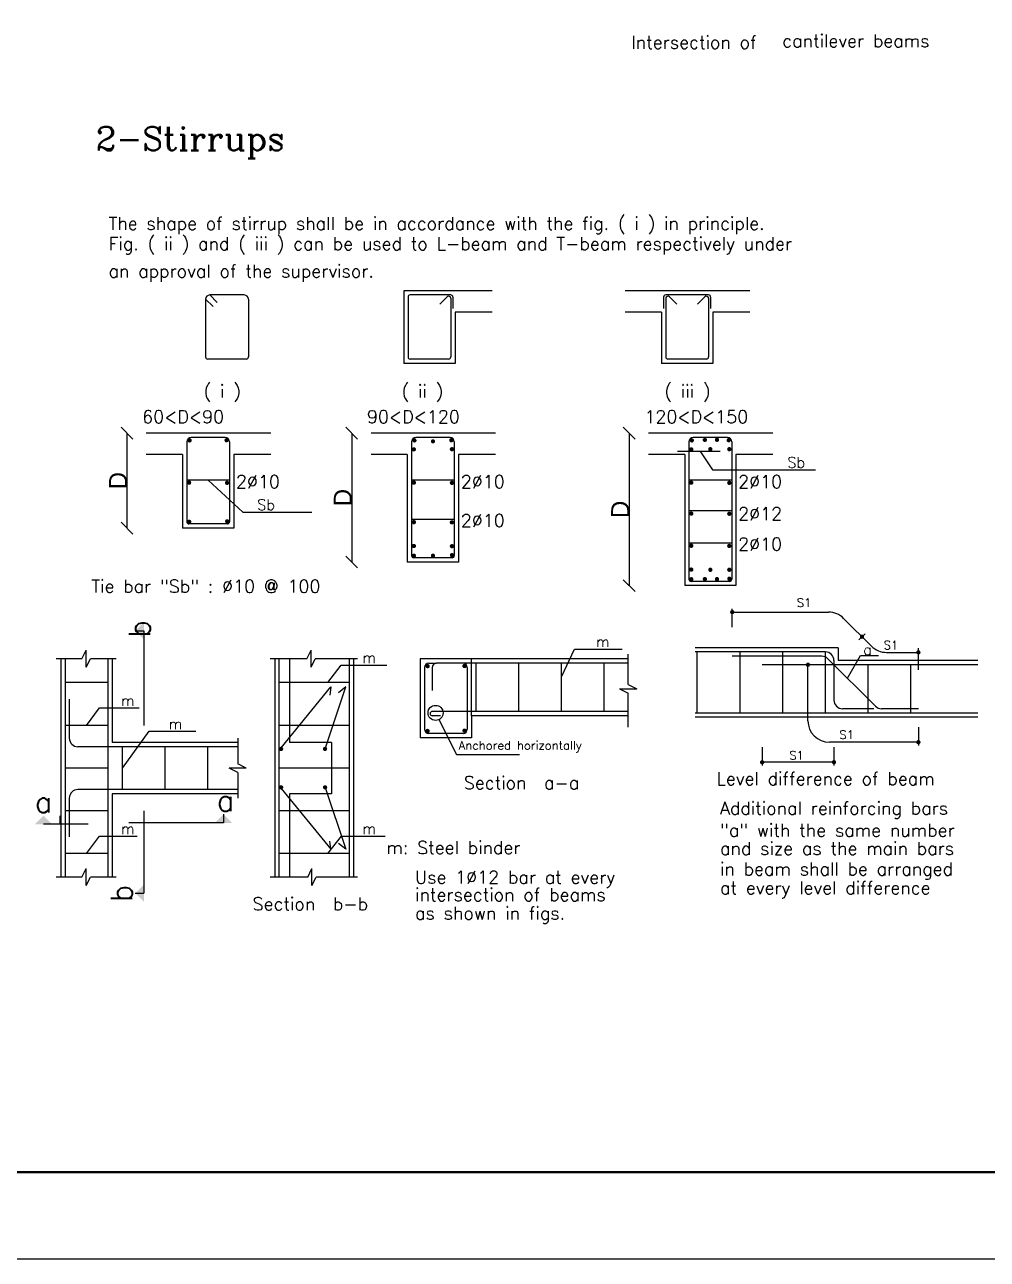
# Model space of a CAD drawing. Extents: x 166525 to 167198, y 178739 to 179747.
# Drawn here: x 167054.55 to 167067.93, y 179482.47 to 179499.63 of the extents above; entities that cross this region are included whole.
import ezdxf

# ---------------------------------------------------------------- set-up
doc = ezdxf.new("R2010")
doc.units = 0
doc.header["$MEASUREMENT"] = 0
doc.linetypes.add('AUSGEZOGEN', pattern=[0])
doc.linetypes.add('HIDDEN', pattern=[9.525, 6.35, -3.175])
doc.layers.get('0').update_dxf_attribs({"linetype": 'CONTINUOUS'})
doc.layers.get('DEFPOINTS').update_dxf_attribs({"linetype": 'CONTINUOUS'})
for name, color, linetype in [('1', 7, 'CONTINUOUS'), ('CL', 7, 'AUSGEZOGEN'), ('COVER', 7, 'CONTINUOUS'), ('DIM', 144, 'CONTINUOUS'), ('HATCH', 40, 'CONTINUOUS'), ('MHATCH', 8, 'CONTINUOUS'), ('Steel', 2, 'CONTINUOUS'), ('TEXT', 7, 'CONTINUOUS')]:
    doc.layers.add(name, color=color, linetype=linetype)
doc.layers.add('LINE', color=8, linetype='CONTINUOUS', lineweight=9)
doc.styles.add('ROMANC', font='romanc', dxfattribs={"height": 30})
doc.styles.add('ROMANS', font='romans.shx')
doc.dimstyles.new('mais 1-100 plan', dxfattribs={"dimtxt": 0.25, "dimasz": 0.1635, "dimexe": 0.18, "dimexo": 0.0625, "dimgap": 0, "dimtad": 1, "dimzin": 0, "dimdsep": 46, "dimtxsty": 'Standard', "dimblk": 'OBLIQUE', "dimcen": 0, "dimse1": 1, "dimse2": 1, "dimclrd": 8, "dimclrt": 4, "dimadec": 0, "dimazin": 0, "dimtfac": 1, "dimtix": 1, "dimtofl": 0, "dimtmove": 0, "dimatfit": 3, "dimldrblk": 'OBLIQUE', "dimfxl": 0.18, "dimtolj": 1, "dimtzin": 0, "dimarcsym": 0})

# ---------------------------------------------------------------- blocks, each defined once
blk = doc.blocks.new('_OBLIQUE')
at = {"color": 0, "linetype": 'ByBlock'}
blk.add_line((-0.5, -0.5), (0.5, 0.5), dxfattribs=at)
blk = doc.blocks.new('*D1442')
at = {"color": 8, "linetype": 'Continuous', "lineweight": -2, "transparency": 16777216}
blk.add_line((167059.095, 179493.956), (167059.095, 179492.164), dxfattribs=at)
at = {"layer": 'DEFPOINTS', "color": 0, "linetype": 'Continuous', "transparency": 16777216}
for p in [(167059.256, 179493.956), (167059.095, 179492.164), (167059.76, 179492.164)]:
    blk.add_point(p, dxfattribs=at)
at = {"color": 8, "linetype": 'Continuous', "lineweight": -2, "transparency": 16777216, "xscale": 0.1635000000000001, "yscale": 0.1635000000000001, "zscale": 0.1635000000000001}
for p, rotation in [((167059.095, 179493.956), 90), ((167059.095, 179492.164), 270)]:
    blk.add_blockref('_OBLIQUE', p, dxfattribs=dict(at, rotation=rotation))
at = {"color": 4, "linetype": 'Continuous', "transparency": 16777216, "insert": (167058.97, 179493.06), "char_height": 0.25, "attachment_point": 5, "rotation": 90}
blk.add_mtext('\\A1;{D}', dxfattribs=at)
blk = doc.blocks.new('*D1459')
at = {"color": 8, "linetype": 'Continuous', "lineweight": -2, "transparency": 16777216}
blk.add_line((167055.971, 179493.956), (167055.971, 179492.635), dxfattribs=at)
at = {"layer": 'DEFPOINTS', "color": 0, "linetype": 'Continuous', "transparency": 16777216}
for p in [(167056.132, 179493.956), (167055.971, 179492.635), (167056.635, 179492.635)]:
    blk.add_point(p, dxfattribs=at)
at = {"color": 8, "linetype": 'Continuous', "lineweight": -2, "transparency": 16777216, "xscale": 0.1635000000000001, "yscale": 0.1635000000000001, "zscale": 0.1635000000000001}
for p, rotation in [((167055.971, 179493.956), 90), ((167055.971, 179492.635), 270)]:
    blk.add_blockref('_OBLIQUE', p, dxfattribs=dict(at, rotation=rotation))
at = {"color": 4, "linetype": 'Continuous', "transparency": 16777216, "insert": (167055.846, 179493.295), "char_height": 0.25, "attachment_point": 5, "rotation": 90}
blk.add_mtext('\\A1;{D}', dxfattribs=at)
blk = doc.blocks.new('*D1495')
at = {"color": 8, "linetype": 'Continuous', "lineweight": -2, "transparency": 16777216}
blk.add_line((167062.951, 179493.956), (167062.951, 179491.836), dxfattribs=at)
at = {"layer": 'DEFPOINTS', "color": 0, "linetype": 'Continuous', "transparency": 16777216}
for p in [(167063.112, 179493.956), (167062.951, 179491.836), (167063.616, 179491.836)]:
    blk.add_point(p, dxfattribs=at)
at = {"color": 8, "linetype": 'Continuous', "lineweight": -2, "transparency": 16777216, "xscale": 0.1635000000000001, "yscale": 0.1635000000000001, "zscale": 0.1635000000000001}
for p, rotation in [((167062.951, 179493.956), 90), ((167062.951, 179491.836), 270)]:
    blk.add_blockref('_OBLIQUE', p, dxfattribs=dict(at, rotation=rotation))
at = {"color": 4, "linetype": 'Continuous', "transparency": 16777216, "insert": (167062.826, 179492.896), "char_height": 0.25, "attachment_point": 5, "rotation": 90}
blk.add_mtext('\\A1;{D}', dxfattribs=at)

msp = doc.modelspace()

# ---------------------------------------------------------------- linework, layer by layer
at = {"ltscale": 10}
for p, q in [((167056.08635, 179491.20789), (167056.20517, 179491.20789)), ((167056.20517, 179491.20789), (167056.20517, 179489.89323)), ((167056.20517, 179488.70504), (167056.20517, 179487.56222)), ((167057.31089, 179488.65763), (167057.31089, 179488.53881)), ((167055.42971, 179488.51942), (167054.81226, 179488.51942)), ((167055.03864, 179488.63824), (167055.03864, 179488.51942)), ((167057.31089, 179488.53881), (167055.99623, 179488.53881)), ((167056.08635, 179487.56222), (167056.20517, 179487.56222))]:
    msp.add_line(p, q, dxfattribs=at)
for points in [[(167056.08635, 179491.20789, 0, 0.23764, 0), (167056.20517, 179491.20789, 0.23764, 0.23764, 0)], [(167054.81226, 179488.63824, 0, 0.23764, 0), (167054.81226, 179488.51942, 0.23764, 0.23764, 0)], [(167057.31089, 179488.65763, 0, 0.23764, 0), (167057.31089, 179488.53881, 0.23764, 0.23764, 0)], [(167056.08635, 179487.56222, 0, 0.23764, 0), (167056.20517, 179487.56222, 0.23764, 0.23764, 0)]]:
    msp.add_lwpolyline(points, format="xyseb", dxfattribs=at)
at = {"layer": '1', "linetype": 'HIDDEN', "ltscale": 60}
for p, q in [((167059.81779, 179495.93564), (167059.81779, 179494.92568)), ((167061.04545, 179495.93564), (167059.81779, 179495.93564)), ((167064.62875, 179495.93564), (167062.8977, 179495.93564)), ((167061.04545, 179495.63859), (167060.5307, 179495.63859)), ((167060.5307, 179495.63859), (167060.5307, 179494.92568)), ((167063.4011, 179495.63859), (167062.8977, 179495.63859)), ((167063.4011, 179495.63859), (167063.4011, 179494.92568)), ((167064.11401, 179495.63859), (167064.11401, 179494.92568)), ((167064.62875, 179495.63859), (167064.11401, 179495.63859)), ((167060.5307, 179494.92568), (167059.81779, 179494.92568)), ((167064.11401, 179494.92568), (167063.4011, 179494.92568))]:
    msp.add_line(p, q, dxfattribs=at)
at = {"layer": '1', "ltscale": 10}
for p, q in [((167057.97034, 179493.95579), (167056.23929, 179493.95579)), ((167061.09491, 179493.95579), (167059.36386, 179493.95579)), ((167064.95073, 179493.95579), (167063.21968, 179493.95579)), ((167056.74268, 179493.65874), (167056.23929, 179493.65874)), ((167056.74268, 179493.65874), (167056.74268, 179492.63461)), ((167057.97034, 179493.65874), (167057.45559, 179493.65874)), ((167059.86725, 179493.65874), (167059.36386, 179493.65874)), ((167059.86725, 179493.65874), (167059.86725, 179492.16403)), ((167061.09491, 179493.65874), (167060.58017, 179493.65874)), ((167063.72307, 179493.65874), (167063.21968, 179493.65874)), ((167063.72307, 179493.65874), (167063.72307, 179491.83609)), ((167064.95073, 179493.65874), (167064.43598, 179493.65874)), ((167065.85751, 179490.9738), (167063.86937, 179490.9738)), ((167055.05068, 179490.82006), (167055.05068, 179487.78425)), ((167055.76359, 179490.82006), (167055.76359, 179489.65559)), ((167058.02415, 179490.82006), (167058.02415, 179487.78425)), ((167059.12086, 179490.82006), (167059.12086, 179487.78425)), ((167060.04793, 179490.81711), (167060.04793, 179489.7204)), ((167062.93745, 179490.81711), (167060.04793, 179490.81711)), ((167067.79593, 179490.79558), (167065.85751, 179490.79558)), ((167060.76084, 179490.02744), (167060.76084, 179489.7204)), ((167062.93745, 179490.02744), (167060.76084, 179490.02744)), ((167067.79593, 179490.0059), (167063.86937, 179490.0059)), ((167060.76084, 179489.7204), (167060.04793, 179489.7204)), ((167057.51097, 179489.65559), (167055.76359, 179489.65559)), ((167057.51097, 179488.94268), (167055.76359, 179488.94268)), ((167055.76359, 179488.94268), (167055.76359, 179487.78425))]:
    msp.add_line(p, q, dxfattribs=at)
at = {"layer": '1', "linetype": 'Continuous', "ltscale": 60}
for p, q in [((167057.45559, 179493.65874), (167057.45559, 179492.63461)), ((167060.58017, 179493.65874), (167060.58017, 179492.16403)), ((167064.43598, 179493.65874), (167064.43598, 179491.83609)), ((167057.45559, 179492.63461), (167056.74268, 179492.63461)), ((167060.58017, 179492.16403), (167059.86725, 179492.16403)), ((167064.43598, 179491.83609), (167063.72307, 179491.83609))]:
    msp.add_line(p, q, dxfattribs=at)
at = {"layer": '1', "linetype": 'HIDDEN', "ltscale": 50}
for p, q in [((167058.23208, 179490.82006), (167058.23208, 179489.65559)), ((167060.76084, 179490.02744), (167060.76084, 179490.81711)), ((167058.81382, 179489.65559), (167058.23208, 179489.65559)), ((167058.81382, 179489.65559), (167058.81382, 179488.94268)), ((167058.81382, 179488.94268), (167058.23208, 179488.94268)), ((167058.23208, 179488.94268), (167058.23208, 179487.78425))]:
    msp.add_line(p, q, dxfattribs=at)
at = {"layer": 'CL', "linetype": 'Continuous'}
for points in [[(167063.94502, 179493.69663), (167064.10886, 179493.44483), (167065.54246, 179493.44483)], [(167057.09914, 179493.30067), (167057.58226, 179492.85594), (167058.28498, 179492.85594)], [(167062.01061, 179490.5687), (167062.19357, 179490.95382), (167062.85488, 179490.95382)], [(167058.7644, 179490.48732), (167058.94834, 179490.72998), (167059.58462, 179490.72998)], [(167065.98554, 179490.54873), (167066.16739, 179490.86461), (167066.41754, 179490.86461)], [(167055.40713, 179489.89323), (167055.59107, 179490.13589), (167056.1425, 179490.13589)], [(167055.90632, 179489.29913), (167056.27824, 179489.81088), (167056.92653, 179489.81088)], [(167055.40713, 179488.11095), (167055.59107, 179488.35361), (167056.11187, 179488.35361)], [(167058.7644, 179488.11095), (167058.95094, 179488.35361), (167059.55871, 179488.35361)]]:
    msp.add_lwpolyline(points, dxfattribs=at)
at = {"layer": 'CL'}
msp.add_lwpolyline([(167057.09914, 179493.30067), (167057.58226, 179492.85594), (167058.54251, 179492.85594)], dxfattribs=at)
at = {"layer": 'COVER', "flags": 128}
msp.add_lwpolyline([(167044.24362, 179524.7939), (167104.16487, 179524.7939), (167104.16487, 179482.4714), (167044.24362, 179482.4714)], close=True, dxfattribs=at)
at = {"layer": 'DIM', "ltscale": 10}
for p, q in [((167064.38404, 179491.25716), (167064.38404, 179491.51424)), ((167064.38404, 179491.4681), (167065.72261, 179491.4681)), ((167065.93265, 179491.38109), (167066.31895, 179490.9948)), ((167066.22985, 179491.16791), (167066.14583, 179491.0839)), ((167066.52899, 179490.9078), (167066.97199, 179490.9078)), ((167066.97199, 179490.6639), (167066.97199, 179490.96712)), ((167065.68091, 179490.73617), (167065.37769, 179490.73617)), ((167065.43701, 179489.9568), (167065.43701, 179490.73617)), ((167066.97199, 179489.87069), (167066.97199, 179489.61361)), ((167064.79996, 179489.59242), (167064.79996, 179489.33534)), ((167066.97199, 179489.65975), (167065.73406, 179489.65975)), ((167065.7981, 179489.59242), (167065.7981, 179489.33534)), ((167065.7981, 179489.38148), (167064.79996, 179489.38148))]:
    msp.add_line(p, q, dxfattribs=at)
at = {"layer": 'DIM', "ltscale": 10, "const_width": 0.0297}
for points in [[(167064.36919, 179491.4681, 1), (167064.3989, 179491.4681, 1)], [(167066.17299, 179491.12591, 1), (167066.20269, 179491.12591, 1)], [(167066.95714, 179490.9078, 1), (167066.98684, 179490.9078, 1)], [(167065.43701, 179490.72131, 1), (167065.43701, 179490.75102, 1)], [(167066.98684, 179489.65975, 1), (167066.95714, 179489.65975, 1)], [(167064.78511, 179489.38148, -1), (167064.81482, 179489.38148, -1)], [(167065.81296, 179489.38148, 1), (167065.78325, 179489.38148, 1)]]:
    msp.add_lwpolyline(points, format="xyb", close=True, dxfattribs=at)
at = {"layer": 'DIM', "ltscale": 10}
for centre, start, end in [((167065.72261, 179491.17105), 45, 90), ((167066.52899, 179491.20484), 225, 270), ((167065.73406, 179489.9568), 180, 270)]:
    msp.add_arc(centre, 0.29705, start, end, dxfattribs=at)
at = {"layer": 'HATCH', "ltscale": 10}
for p, q in [((167055.34308, 179490.82006), (167055.40249, 179490.93888)), ((167055.40249, 179490.70125), (167055.40249, 179490.93888)), ((167058.47007, 179490.82006), (167058.52948, 179490.93888)), ((167058.52948, 179490.70125), (167058.52948, 179490.93888)), ((167062.93745, 179490.46067), (167062.93745, 179490.88117)), ((167055.34308, 179490.82006), (167054.98662, 179490.82006)), ((167055.40249, 179490.70125), (167055.4619, 179490.82006)), ((167055.81835, 179490.82006), (167055.4619, 179490.82006)), ((167058.47007, 179490.82006), (167057.96009, 179490.82006)), ((167058.52948, 179490.70125), (167058.58889, 179490.82006)), ((167059.17562, 179490.82006), (167058.58889, 179490.82006)), ((167062.81864, 179490.40126), (167063.05627, 179490.40126)), ((167062.81864, 179490.40126), (167062.93745, 179490.34185)), ((167062.93745, 179490.46067), (167063.05627, 179490.40126)), ((167062.93745, 179489.86696), (167062.93745, 179490.34185)), ((167060.30716, 179489.97368), (167060.55193, 179489.48695)), ((167057.51097, 179489.715), (167057.51097, 179489.35854)), ((167057.62979, 179489.29913), (167057.51097, 179489.35854)), ((167060.55193, 179489.48695), (167061.42845, 179489.48695)), ((167057.62979, 179489.29913), (167057.39215, 179489.29913)), ((167057.51097, 179489.23972), (167057.39215, 179489.29913)), ((167057.51097, 179489.23972), (167057.51097, 179488.88327)), ((167055.34308, 179487.78425), (167054.98662, 179487.78425)), ((167055.34308, 179487.78425), (167055.40249, 179487.90307)), ((167055.40249, 179487.66543), (167055.40249, 179487.90307)), ((167055.40249, 179487.66543), (167055.4619, 179487.78425)), ((167055.81835, 179487.78425), (167055.4619, 179487.78425)), ((167058.48286, 179487.78425), (167057.96009, 179487.78425)), ((167058.48286, 179487.78425), (167058.54227, 179487.90307)), ((167058.54227, 179487.66543), (167058.54227, 179487.90307)), ((167058.54227, 179487.66543), (167058.60168, 179487.78425)), ((167059.17562, 179487.78425), (167058.60168, 179487.78425))]:
    msp.add_line(p, q, dxfattribs=at)
msp.add_circle((167060.2602, 179490.06708), 0.10454, dxfattribs=at)
at = {"layer": 'LINE', "lineweight": 0, "const_width": 0.00109}
msp.add_lwpolyline([(167046.8492, 179486.19192), (167056.73253, 179486.19192), (167056.73253, 179484.20919), (167046.8492, 179484.20919)], close=True, dxfattribs=at)
at = {"layer": 'MHATCH', "const_width": 0.03562, "flags": 128}
msp.add_lwpolyline([(167045.81112, 179523.58265), (167102.59737, 179523.58265), (167102.59737, 179483.68265), (167045.81112, 179483.68265)], close=True, dxfattribs=at)
at = {"layer": 'Steel', "color": 3, "ltscale": 10}
for p, q in [((167057.59876, 179495.87623), (167057.12348, 179495.87623)), ((167057.12348, 179495.87623), (167057.22622, 179495.77349)), ((167060.47129, 179495.87623), (167059.90691, 179495.87623)), ((167060.42059, 179495.85107), (167060.31785, 179495.74834)), ((167064.0546, 179495.87623), (167063.4605, 179495.87623)), ((167063.51121, 179495.85107), (167063.61391, 179495.74837)), ((167064.00389, 179495.85107), (167063.90119, 179495.74837)), ((167057.06407, 179495.81682), (167057.06407, 179495.01479)), ((167057.06407, 179495.81682), (167057.16681, 179495.71408)), ((167059.8772, 179495.84652), (167059.8772, 179495.01479)), ((167063.4308, 179495.84652), (167063.4308, 179495.68892)), ((167063.4605, 179495.83007), (167063.4605, 179495.01479)), ((167056.80209, 179493.83697), (167056.80209, 179492.72373)), ((167057.33678, 179493.89638), (167056.8615, 179493.89638)), ((167059.92666, 179493.83697), (167059.92666, 179492.25314)), ((167060.46135, 179493.89638), (167059.98607, 179493.89638)), ((167063.78248, 179493.83697), (167063.78248, 179491.9252)), ((167064.31717, 179493.89638), (167063.84189, 179493.89638)), ((167063.89863, 179490.06531), (167063.89863, 179490.91438)), ((167064.49272, 179490.06531), (167064.49272, 179490.91438)), ((167065.08681, 179490.06531), (167065.08681, 179490.91438)), ((167065.68091, 179490.06531), (167065.68091, 179490.91438)), ((167060.10734, 179490.69829), (167060.10734, 179489.83922)), ((167060.16675, 179490.7577), (167060.27359, 179490.7577)), ((167060.70143, 179490.69829), (167060.70143, 179489.83922)), ((167060.82243, 179490.08685), (167060.82243, 179490.7577)), ((167061.41652, 179490.08685), (167061.41652, 179490.7577)), ((167062.01061, 179490.08685), (167062.01061, 179490.7577)), ((167062.60471, 179490.08685), (167062.60471, 179490.7577)), ((167066.275, 179490.06531), (167066.275, 179490.73617)), ((167066.86909, 179490.06531), (167066.86909, 179490.73617)), ((167055.70418, 179490.48732), (167055.11009, 179490.48732)), ((167059.06145, 179490.48732), (167058.08356, 179490.48732)), ((167055.70418, 179489.89323), (167055.11009, 179489.89323)), ((167059.06145, 179489.89323), (167058.08356, 179489.89323)), ((167060.64202, 179489.77981), (167060.16675, 179489.77981)), ((167055.90632, 179489.00209), (167055.90632, 179489.59618)), ((167056.50041, 179489.00209), (167056.50041, 179489.59618)), ((167057.0945, 179489.00209), (167057.0945, 179489.59618)), ((167055.70418, 179489.29913), (167055.11009, 179489.29913)), ((167059.06145, 179489.29913), (167058.08356, 179489.29913)), ((167055.70418, 179488.70504), (167055.11009, 179488.70504)), ((167059.06145, 179488.70504), (167058.08356, 179488.70504)), ((167055.70418, 179488.11095), (167055.11009, 179488.11095)), ((167059.06145, 179488.11095), (167058.08356, 179488.11095))]:
    msp.add_line(p, q, dxfattribs=at)
at = {"layer": 'Steel', "color": 3, "linetype": 'Continuous', "ltscale": 60}
for p, q in [((167057.65817, 179495.81682), (167057.65817, 179495.01479)), ((167060.47129, 179495.83007), (167060.47129, 179495.01479)), ((167060.501, 179495.84652), (167060.501, 179495.68892)), ((167064.0546, 179495.83007), (167064.0546, 179495.01479)), ((167064.0843, 179495.84652), (167064.0843, 179495.68892)), ((167057.62846, 179494.98509), (167057.09378, 179494.98509)), ((167060.44159, 179494.98509), (167059.90691, 179494.98509)), ((167064.02489, 179494.98509), (167063.49021, 179494.98509)), ((167057.39619, 179493.83697), (167057.39619, 179492.72373)), ((167060.52076, 179493.83697), (167060.52076, 179492.25314)), ((167064.37658, 179493.83697), (167064.37658, 179491.9252)), ((167057.36648, 179492.69402), (167056.8318, 179492.69402)), ((167060.49105, 179492.22344), (167059.95637, 179492.22344)), ((167064.34687, 179491.8955), (167063.81219, 179491.8955))]:
    msp.add_line(p, q, dxfattribs=at)
at = {"layer": 'Steel', "color": 3, "linetype": 'HIDDEN', "ltscale": 60}
for p, q in [((167064.21644, 179493.70211), (167063.62234, 179493.70211)), ((167057.39619, 179493.30067), (167056.80209, 179493.30067)), ((167060.52076, 179493.30067), (167059.92666, 179493.30067)), ((167064.37658, 179493.30067), (167063.78248, 179493.30067)), ((167064.37658, 179492.87386), (167063.78248, 179492.87386)), ((167060.52076, 179492.75399), (167059.92666, 179492.75399)), ((167064.37658, 179492.42605), (167063.78248, 179492.42605))]:
    msp.add_line(p, q, dxfattribs=at)
at = {"layer": 'Steel', "ltscale": 10}
for p, q in [((167065.67928, 179490.91439), (167063.86937, 179490.91439)), ((167065.85751, 179490.9738), (167065.85751, 179490.79558)), ((167055.11009, 179490.82006), (167055.11009, 179487.78425)), ((167055.70418, 179490.82006), (167055.70418, 179487.78425)), ((167058.08356, 179490.82006), (167058.08356, 179487.78425)), ((167059.06145, 179490.82006), (167059.06145, 179487.78425)), ((167060.21418, 179490.69829), (167060.21418, 179490.37819)), ((167062.93745, 179490.7577), (167060.27359, 179490.7577)), ((167065.63007, 179490.85499), (167064.38404, 179490.85499)), ((167067.79593, 179490.73617), (167064.79996, 179490.73617)), ((167065.71409, 179490.82018), (167066.37475, 179490.15952)), ((167065.7981, 179490.79558), (167065.7981, 179490.24354)), ((167058.11313, 179489.58098), (167058.80569, 179490.42758)), ((167058.72407, 179489.56641), (167059.01213, 179490.42758)), ((167058.80569, 179490.42758), (167058.78918, 179490.31216)), ((167059.01213, 179490.42758), (167058.91304, 179490.34514)), ((167055.1695, 179490.25599), (167055.1695, 179489.715)), ((167062.93745, 179490.08685), (167060.21418, 179490.08685)), ((167060.32676, 179490.02744), (167060.21418, 179490.02744)), ((167067.79593, 179490.06531), (167063.86937, 179490.06531)), ((167066.35141, 179490.12472), (167065.91692, 179490.12472)), ((167066.97199, 179490.12472), (167066.45876, 179490.12472)), ((167057.51097, 179489.59618), (167055.28832, 179489.59618)), ((167057.51097, 179489.00209), (167055.28832, 179489.00209)), ((167058.11313, 179489.01729), (167058.80569, 179488.17068)), ((167058.72407, 179489.03185), (167059.01213, 179488.17068)), ((167055.1695, 179488.88327), (167055.1695, 179488.34227)), ((167058.80569, 179488.17068), (167058.78918, 179488.28611)), ((167059.01213, 179488.17068), (167058.91304, 179488.25313))]:
    msp.add_line(p, q, dxfattribs=at)
at = {"layer": 'Steel', "ltscale": 10, "const_width": 0.0297}
for points in [[(167056.82703, 179493.85502, 1), (167056.85674, 179493.85502, 1)], [(167057.34022, 179493.85757, 1), (167057.36993, 179493.85757, 1)], [(167059.9516, 179493.85502, 1), (167059.98131, 179493.85502, 1)], [(167060.20948, 179493.84197, 1), (167060.23918, 179493.84197, 1)], [(167060.46479, 179493.85757, 1), (167060.4945, 179493.85757, 1)], [(167063.80742, 179493.85502, 1), (167063.83713, 179493.85502, 1)], [(167063.9887, 179493.86267, 1), (167064.0184, 179493.86267, 1)], [(167064.15721, 179493.86267, 1), (167064.18691, 179493.86267, 1)], [(167064.32061, 179493.85757, 1), (167064.35032, 179493.85757, 1)], [(167059.94394, 179493.73011, 1), (167059.97365, 179493.73011, 1)], [(167060.47245, 179493.73266, 1), (167060.50216, 179493.73266, 1)], [(167063.79976, 179493.73011, 1), (167063.82947, 179493.73011, 1)], [(167064.06529, 179493.73266, 1), (167064.095, 179493.73266, 1)], [(167064.32827, 179493.73266, 1), (167064.35798, 179493.73266, 1)], [(167056.81937, 179493.26741, -1), (167056.84908, 179493.26741, -1)], [(167057.34788, 179493.26486, -1), (167057.37759, 179493.26486, -1)], [(167059.94394, 179493.26741, -1), (167059.97365, 179493.26741, -1)], [(167060.47245, 179493.26486, -1), (167060.50216, 179493.26486, -1)], [(167063.79976, 179493.26741, -1), (167063.82947, 179493.26741, -1)], [(167064.32827, 179493.26486, -1), (167064.35798, 179493.26486, -1)], [(167057.34974, 179492.73028, -1), (167057.37945, 179492.73028, -1)], [(167063.79976, 179492.83783, -1), (167063.82947, 179492.83783, -1)], [(167064.32827, 179492.83528, -1), (167064.35798, 179492.83528, -1)], [(167056.82023, 179492.72332, -1), (167056.84994, 179492.72332, -1)], [(167059.94394, 179492.71829, -1), (167059.97365, 179492.71829, -1)], [(167060.47245, 179492.71574, -1), (167060.50216, 179492.71574, -1)], [(167059.94394, 179492.38716, -1), (167059.97365, 179492.38716, -1)], [(167060.47245, 179492.38461, -1), (167060.50216, 179492.38461, -1)], [(167063.79976, 179492.39035, -1), (167063.82947, 179492.39035, -1)], [(167064.32827, 179492.3878, -1), (167064.35798, 179492.3878, -1)], [(167059.94481, 179492.25274, -1), (167059.97451, 179492.25274, -1)], [(167060.20948, 179492.2527, -1), (167060.23918, 179492.2527, -1)], [(167060.47431, 179492.25969, -1), (167060.50402, 179492.25969, -1)], [(167063.79976, 179492.05922, -1), (167063.82947, 179492.05922, -1)], [(167064.06529, 179492.05667, -1), (167064.095, 179492.05667, -1)], [(167064.32827, 179492.05667, -1), (167064.35798, 179492.05667, -1)], [(167063.80062, 179491.9248, -1), (167063.83033, 179491.9248, -1)], [(167063.9887, 179491.92666, -1), (167064.0184, 179491.92666, -1)], [(167064.15721, 179491.92666, -1), (167064.18691, 179491.92666, -1)], [(167064.33013, 179491.93176, -1), (167064.35984, 179491.93176, -1)], [(167060.135, 179490.71651, 1), (167060.1647, 179490.71651, 1)], [(167060.6471, 179490.71833, 1), (167060.6768, 179490.71833, 1)], [(167060.13447, 179489.81614, 1), (167060.16417, 179489.81614, 1)], [(167060.64742, 179489.82003, 1), (167060.67712, 179489.82003, 1)], [(167058.09828, 179489.56612, 1), (167058.12799, 179489.56612, 1)], [(167058.70921, 179489.56641, 1), (167058.73892, 179489.56641, 1)], [(167058.09848, 179489.03173, 1), (167058.12818, 179489.03173, 1)], [(167058.70951, 179489.03184, 1), (167058.73922, 179489.03184, 1)]]:
    msp.add_lwpolyline(points, format="xyb", close=True, dxfattribs=at)
at = {"layer": 'Steel', "color": 3, "ltscale": 10}
for centre, radius, start, end in [((167057.12348, 179495.81682), 0.05941, 90, 180), ((167059.90691, 179495.84652), 0.0297, 90, 180), ((167060.44159, 179495.83007), 0.0297, 0, 135), ((167063.4605, 179495.84652), 0.0297, 90, 180), ((167063.49021, 179495.83007), 0.0297, 45, 180), ((167064.02489, 179495.83007), 0.0297, 0, 135), ((167056.8615, 179493.83697), 0.05941, 90, 180), ((167059.98607, 179493.83697), 0.05941, 90, 180), ((167063.84189, 179493.83697), 0.05941, 90, 180), ((167060.16675, 179490.69829), 0.05941, 90, 180), ((167060.64202, 179490.69829), 0.05941, 0, 90), ((167060.16675, 179489.83922), 0.05941, 180, 270), ((167060.64202, 179489.83922), 0.05941, 270, 0)]:
    msp.add_arc(centre, radius, start, end, dxfattribs=at)
at = {"layer": 'Steel', "color": 3, "ltscale": 60}
for centre, radius, start, end in [((167057.59876, 179495.81682), 0.05941, 0, 90), ((167060.47129, 179495.84652), 0.0297, 0, 90), ((167064.0546, 179495.84652), 0.0297, 0, 90), ((167057.09378, 179495.01479), 0.0297, 180, 270), ((167059.90691, 179495.01479), 0.0297, 180, 270), ((167063.49021, 179495.01479), 0.0297, 180, 270), ((167057.33678, 179493.83697), 0.05941, 0, 90), ((167060.46135, 179493.83697), 0.05941, 0, 90), ((167064.31717, 179493.83697), 0.05941, 0, 90), ((167056.8318, 179492.72373), 0.0297, 180, 270), ((167059.95637, 179492.25314), 0.0297, 180, 270), ((167063.81219, 179491.9252), 0.0297, 180, 270)]:
    msp.add_arc(centre, radius, start, end, dxfattribs=at)
at = {"layer": 'Steel', "color": 3, "linetype": 'Continuous', "ltscale": 60}
for centre in [(167057.62846, 179495.01479), (167060.44159, 179495.01479), (167064.02489, 179495.01479), (167057.36648, 179492.72373), (167060.49105, 179492.25314), (167064.34687, 179491.9252)]:
    msp.add_arc(centre, 0.0297, 270, 0, dxfattribs=at)
at = {"layer": 'Steel', "ltscale": 10}
for centre, radius, start, end in [((167065.67928, 179490.79558), 0.11882, 0, 90), ((167060.27359, 179490.69829), 0.05941, 90, 180), ((167065.63007, 179490.73617), 0.11882, 45, 90), ((167065.91692, 179490.24354), 0.11882, 180, 270), ((167060.21418, 179490.05714), 0.0297, 90, 270), ((167066.45876, 179490.24354), 0.11882, 225, 270), ((167055.28832, 179489.715), 0.11882, 180, 270), ((167055.28832, 179488.88327), 0.11882, 90, 180)]:
    msp.add_arc(centre, radius, start, end, dxfattribs=at)

# ---------------------------------------------------------------- texts
at = {"ltscale": 10, "style": 'ROMANS'}
for s, height, p in [('S1', 0.118819, (167065.28133, 179491.54009)), ('S1', 0.118819, (167066.48871, 179490.95043)), ('S1', 0.118819, (167065.87357, 179489.70427)), ('S1', 0.118819, (167065.17681, 179489.4173)), ('Section  a-a', 0.178228, (167060.65334, 179489.00676)), ('Level difference of beam', 0.178228, (167064.1658, 179489.0635)), ('a', 0.29705, (167054.68847, 179488.68144)), ('a', 0.29705, (167057.21965, 179488.70083)), ('Section  b-b', 0.178228, (167057.71729, 179487.32305))]:
    msp.add_text(s, height=height, dxfattribs=at).set_placement(p)
for p in [(167056.29296, 179491.11665), (167056.04316, 179487.43843)]:
    msp.add_text('b', height=0.29705, rotation=90, dxfattribs=at).set_placement(p)
at = {"layer": '1', "color": 2, "ltscale": 10, "attachment_point": 7, "style": 'ROMANS'}
for s, insert, char_height in [('Sb', (167065.15017, 179493.47453), 0.148523), ('Sb', (167057.78092, 179492.88564), 0.148523), ('m', (167062.4885, 179490.98353), 0.14852), ('{a}', (167066.20485, 179490.87278), 0.148523), ('m', (167059.24327, 179490.75968), 0.14852), ('m', (167055.886, 179490.16559), 0.14852), ('m', (167056.54905, 179489.84059), 0.14852), ('m', (167055.886, 179488.38331), 0.14852), ('m', (167059.24327, 179488.38331), 0.14852)]:
    msp.add_mtext(s, dxfattribs=dict(at, insert=insert, char_height=char_height))
at = {"layer": 'CL', "color": 7, "style": 'ROMANC'}
msp.add_text('2-Stirrups', height=0.329088, dxfattribs=at).set_placement((167055.53927, 179497.88555))
at = {"layer": 'Steel', "color": 2, "ltscale": 10, "style": 'ROMANS'}
msp.add_text('Anchored horizontally', height=0.1188187, dxfattribs=at).set_placement((167060.58163, 179489.55626))
at = {"layer": 'TEXT', "ltscale": 10, "style": 'ROMANS'}
for s, p in [('Intersection of', (167062.98182, 179499.2998)), ('cantilever beams', (167065.07929, 179499.32011)), ('The shape of stirrup shall be in accordance with the fig. ( i ) in principle.', (167055.71423, 179496.78208)), ('Fig. ( ii ) and ( iii ) can be used to L-beam and T-beam respectively under', (167055.71423, 179496.50021)), ('an approval of the supervisor.', (167055.71423, 179496.11894)), ('( i )', (167057.03488, 179494.45056)), ('( ii )', (167059.78687, 179494.45056)), ('( iii )', (167063.43995, 179494.45056)), ('60<D<90', (167056.18249, 179494.09455)), ('90<D<120', (167059.30706, 179494.09455)), ('120<D<150', (167063.16288, 179494.09455)), ('2%%C10', (167057.48598, 179493.1932)), ('2%%C10', (167060.61056, 179493.1932)), ('2%%C10', (167064.46637, 179493.1932)), ('2%%C10', (167060.61056, 179492.65203)), ('2%%C12', (167064.46637, 179492.7469)), ('2%%C10', (167064.46637, 179492.32409)), ('Tie bar "Sb" : %%C10 @ 100', (167055.47486, 179491.73909)), ('Additional reinforcing bars', (167064.21438, 179488.65345)), ('"a" with the same number', (167064.21438, 179488.3473)), ('m: Steel binder', (167059.577, 179488.10561)), ('and size as the main bars', (167064.21438, 179488.09347)), ('in beam shall be arranged', (167064.21438, 179487.80847)), ('   Use 1%%C12 bar at every', (167059.577, 179487.69374)), ('   intersection of beams', (167059.577, 179487.45079)), ('at every level difference', (167064.21438, 179487.54655)), ('   as shown in figs.', (167059.577, 179487.1937))]:
    msp.add_text(s, height=0.178228, dxfattribs=at).set_placement(p)

# ---------------------------------------------------------------- dimensions: what is measured, and where the dimension line sits
at = {"color": 2, "linetype": 'Continuous'}
for base, p1, p2, picture, middle in [((167055.97073, 179492.63461), (167056.13173, 179493.95579), (167056.63512, 179492.63461), '*D1459', (167055.84573, 179493.2952)), ((167059.0953, 179492.16403), (167059.2563, 179493.95579), (167059.75969, 179492.16403), '*D1442', (167058.9703, 179493.05991)), ((167062.95112, 179491.83609), (167063.11212, 179493.95579), (167063.61551, 179491.83609), '*D1495', (167062.82612, 179492.89594))]:
    dim = msp.add_linear_dim(base=base, p1=p1, p2=p2, angle=90, text='{D}', dimstyle='mais 1-100 plan', override={"dimfxlon": 1, "dimarcsym": 1}, dxfattribs=at)
    dim.commit()
    dim.dimension.update_dxf_attribs({"geometry": picture, "text_midpoint": middle})

doc.saveas('drawing.dxf')
